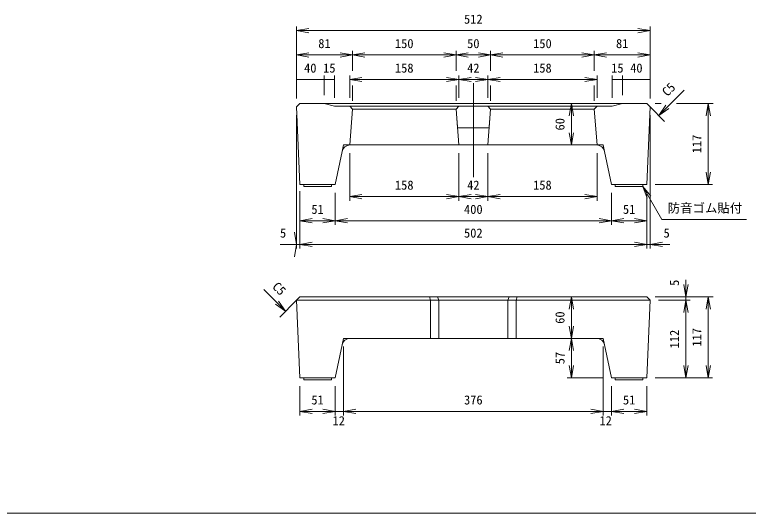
# Model space of a CAD drawing. Units: millimetres on the paper, scale 1:6. Extents: x 70 to 700, y 33 to 686.
# Drawn here: x 252.2 to 429.2, y 33.3 to 153.5 of the extents above; entities that cross this region are included whole.
import ezdxf
from ezdxf.enums import TextEntityAlignment as Align

# ---------------------------------------------------------------- set-up
doc = ezdxf.new("R2010")
doc.units = ezdxf.units.MM
doc.layers.add('シート4', color=4, linetype='Continuous', lineweight=18)
doc.styles.add('ＭＳ ゴシック-5.0-0.0', font='')
doc.styles.get('ＭＳ ゴシック-5.0-0.0').set_extended_font_data('ＭＳ ゴシック-5.0-0.0')

msp = doc.modelspace()

# ---------------------------------------------------------------- linework, layer by layer
at = {"layer": 'シート4'}
for p, q in [((320.149, 133.219), (320.149, 150.62)), ((405.482, 133.219), (405.482, 150.62)), ((320.149, 149.62), (323.103, 150.141)), ((320.149, 149.62), (323.103, 149.099)), ((320.149, 149.62), (405.482, 149.62)), ((405.482, 149.62), (402.527, 150.141)), ((405.482, 149.62), (402.527, 149.099)), ((320.149, 143.741), (323.103, 144.262)), ((320.149, 143.741), (323.103, 143.22)), ((320.149, 143.741), (333.649, 143.741)), ((333.649, 143.741), (330.694, 144.262)), ((333.649, 143.741), (330.694, 143.22)), ((333.649, 139.9), (333.649, 144.741)), ((333.649, 143.741), (336.603, 144.262)), ((333.649, 143.741), (336.603, 143.22)), ((358.649, 143.741), (333.649, 143.741)), ((358.649, 143.741), (355.694, 144.262)), ((358.649, 143.741), (355.694, 143.22)), ((358.649, 139.9), (358.649, 144.741)), ((358.649, 143.741), (361.603, 144.262)), ((358.649, 143.741), (361.603, 143.22)), ((366.982, 143.741), (358.649, 143.741)), ((366.982, 143.741), (364.027, 144.262)), ((366.982, 143.741), (364.027, 143.22)), ((366.982, 139.9), (366.982, 144.741)), ((366.982, 143.741), (369.936, 144.262)), ((366.982, 143.741), (369.936, 143.22)), ((391.982, 143.741), (366.982, 143.741)), ((391.982, 143.741), (389.027, 144.262)), ((391.982, 143.741), (389.027, 143.22)), ((391.982, 139.9), (391.982, 144.741)), ((391.982, 143.741), (394.936, 144.262)), ((391.982, 143.741), (394.936, 143.22)), ((391.982, 143.741), (405.482, 143.741)), ((405.482, 143.741), (402.527, 144.262)), ((405.482, 143.741), (402.527, 143.22)), ((326.815, 134.053), (326.815, 138.834)), ((329.315, 133.386), (329.315, 138.834)), ((332.982, 133.386), (332.982, 138.834)), ((332.982, 137.834), (335.936, 138.355)), ((359.315, 137.834), (356.361, 138.355)), ((359.315, 133.386), (359.315, 138.834)), ((359.315, 137.834), (362.27, 138.355)), ((366.315, 137.834), (363.361, 138.355)), ((366.315, 133.386), (366.315, 138.834)), ((366.315, 137.834), (369.27, 138.355)), ((392.649, 137.834), (389.694, 138.355)), ((392.649, 133.386), (392.649, 138.834)), ((396.315, 133.386), (396.315, 138.834)), ((398.815, 134.053), (398.815, 138.834)), ((320.149, 137.834), (326.815, 137.834)), ((326.815, 137.834), (329.315, 137.834)), ((332.982, 137.834), (335.936, 137.313)), ((359.315, 137.834), (332.982, 137.834)), ((333.649, 132.719), (333.649, 136.387)), ((359.315, 137.834), (356.361, 137.313)), ((358.649, 132.719), (358.649, 136.387)), ((359.315, 137.834), (362.27, 137.313)), ((359.315, 137.834), (366.315, 137.834)), ((362.815, 114.276), (362.815, 136.93)), ((366.315, 137.834), (363.361, 137.313)), ((366.315, 137.834), (369.27, 137.313)), ((366.315, 137.834), (392.649, 137.834)), ((366.982, 132.719), (366.982, 136.387)), ((392.649, 137.834), (389.694, 137.313)), ((391.982, 132.719), (391.982, 136.387)), ((398.815, 137.834), (396.315, 137.834)), ((398.815, 137.834), (405.482, 137.834)), ((407.54, 129.162), (413.643, 135.265)), ((386.466, 132.053), (385.945, 129.098)), ((386.466, 132.053), (386.987, 129.098)), ((386.466, 132.053), (386.466, 122.053)), ((405.482, 131.219), (408.954, 127.747)), ((406.649, 132.053), (408.152, 132.053)), ((407.54, 129.162), (409.261, 131.619)), ((411.817, 132.053), (420.641, 132.053)), ((419.49, 132.053), (418.969, 129.098)), ((419.49, 132.053), (420.011, 129.098)), ((419.49, 132.053), (419.49, 112.553)), ((320.149, 97.074), (320.149, 129.219)), ((405.482, 97.074), (405.482, 129.219)), ((407.54, 129.162), (409.997, 130.882)), ((386.466, 122.053), (385.945, 125.007)), ((386.466, 122.053), (386.987, 125.007)), ((331.482, 122.053), (331.148, 120.465)), ((333.107, 122.053), (331.482, 122.053)), ((392.524, 122.053), (394.149, 122.053)), ((394.149, 122.053), (394.483, 120.465)), ((332.982, 108.621), (332.982, 120.053)), ((359.315, 108.621), (359.315, 120.053)), ((366.315, 108.621), (366.315, 120.053)), ((392.649, 108.621), (392.649, 120.053)), ((419.49, 112.553), (418.969, 115.507)), ((419.49, 112.553), (420.011, 115.507)), ((403.732, 112.053), (405.66, 109.755)), ((403.732, 112.053), (404.758, 109.234)), ((403.732, 112.053), (408.324, 104.099)), ((406.649, 112.553), (420.49, 112.553)), ((320.982, 97.074), (320.982, 110.886)), ((329.482, 102.789), (329.482, 110.553)), ((332.982, 109.621), (335.936, 110.142)), ((359.315, 109.621), (356.361, 110.142)), ((359.315, 109.621), (362.27, 110.142)), ((366.315, 109.621), (363.361, 110.142)), ((366.315, 109.621), (369.27, 110.142)), ((392.649, 109.621), (389.694, 110.142)), ((396.149, 102.789), (396.149, 110.553)), ((404.649, 97.074), (404.649, 110.886)), ((332.982, 109.621), (335.936, 109.101)), ((359.315, 109.621), (332.982, 109.621)), ((359.315, 109.621), (356.361, 109.101)), ((359.315, 109.621), (362.27, 109.101)), ((359.315, 109.621), (366.315, 109.621)), ((362.815, 109.085), (362.815, 109.101)), ((366.315, 109.621), (363.361, 109.101)), ((366.315, 109.621), (369.27, 109.101)), ((392.649, 109.621), (366.315, 109.621)), ((392.649, 109.621), (389.694, 109.101)), ((320.982, 103.789), (323.936, 104.31)), ((320.982, 103.789), (323.936, 103.268)), ((320.982, 103.789), (329.482, 103.789)), ((329.482, 103.789), (326.527, 104.31)), ((329.482, 103.789), (326.527, 103.268)), ((329.482, 103.789), (332.436, 104.31)), ((329.482, 103.789), (332.436, 103.268)), ((329.482, 103.789), (396.149, 103.789)), ((396.149, 103.789), (393.194, 104.31)), ((396.149, 103.789), (393.194, 103.268)), ((396.149, 103.789), (399.103, 104.31)), ((396.149, 103.789), (399.103, 103.268)), ((396.149, 103.789), (404.649, 103.789)), ((404.649, 103.789), (401.694, 104.31)), ((404.649, 103.789), (401.694, 103.268)), ((428.694, 104.099), (408.324, 104.099)), ((320.149, 98.074), (319.628, 101.029)), ((320.149, 98.074), (316.168, 98.074)), ((320.149, 98.074), (319.628, 95.12)), ((320.149, 98.074), (320.982, 98.074)), ((320.982, 98.074), (323.936, 98.595)), ((320.982, 98.074), (323.936, 97.553)), ((320.982, 98.074), (404.649, 98.074)), ((404.649, 98.074), (401.694, 98.595)), ((404.649, 98.074), (401.694, 97.553)), ((405.482, 98.074), (404.649, 98.074)), ((405.482, 98.074), (408.436, 98.595)), ((405.482, 98.074), (408.436, 97.553)), ((405.482, 98.074), (410.205, 98.074)), ((414.093, 85.455), (414.093, 89.593)), ((317.522, 81.994), (312.267, 87.25)), ((414.093, 85.455), (413.572, 88.409)), ((414.093, 85.455), (414.614, 88.409)), ((386.466, 85.455), (385.945, 82.5)), ((386.466, 85.455), (386.987, 82.5)), ((386.466, 85.455), (386.466, 75.455)), ((406.649, 85.455), (420.641, 85.455)), ((414.093, 85.455), (414.093, 84.621)), ((419.49, 85.455), (418.969, 82.5)), ((419.49, 85.455), (420.011, 82.5)), ((419.49, 85.455), (419.49, 65.955)), ((317.522, 81.994), (315.064, 83.715)), ((317.522, 81.994), (315.801, 84.452)), ((320.149, 84.621), (316.108, 80.58)), ((407.482, 84.621), (415.093, 84.621)), ((414.093, 84.621), (413.572, 81.667)), ((414.093, 84.621), (414.614, 81.667)), ((414.093, 84.621), (414.093, 65.955)), ((386.466, 75.455), (385.945, 78.409)), ((386.466, 75.455), (386.987, 78.409)), ((331.482, 75.455), (331.148, 73.867)), ((333.107, 75.455), (331.482, 75.455)), ((386.466, 75.455), (385.945, 72.5)), ((386.466, 75.455), (386.987, 72.5)), ((386.466, 75.455), (386.466, 65.955)), ((392.524, 75.455), (394.149, 75.455)), ((394.149, 75.455), (394.483, 73.867)), ((331.482, 56.854), (331.482, 73.455)), ((394.149, 56.854), (394.149, 73.455)), ((386.466, 65.955), (385.945, 68.909)), ((386.466, 65.955), (386.987, 68.909)), ((414.093, 65.955), (413.572, 68.909)), ((414.093, 65.955), (414.614, 68.909)), ((419.49, 65.955), (418.969, 68.909)), ((419.49, 65.955), (420.011, 68.909)), ((385.466, 65.955), (394.149, 65.955)), ((406.649, 65.955), (420.49, 65.955)), ((320.982, 56.854), (320.982, 63.955)), ((329.482, 56.854), (329.482, 63.955)), ((396.149, 56.854), (396.149, 63.955)), ((404.649, 56.854), (404.649, 63.955)), ((320.982, 57.854), (323.936, 58.375)), ((320.982, 57.854), (323.936, 57.333)), ((320.982, 57.854), (329.482, 57.854)), ((329.482, 57.854), (326.527, 58.375)), ((329.482, 57.854), (326.527, 57.333)), ((329.482, 57.854), (331.482, 57.854)), ((331.482, 57.854), (334.436, 58.375)), ((331.482, 57.854), (331.846, 57.854)), ((331.482, 57.854), (334.436, 57.333)), ((331.482, 57.854), (394.149, 57.854)), ((394.149, 57.854), (391.194, 58.375)), ((394.149, 57.854), (391.194, 57.333)), ((394.149, 57.854), (396.149, 57.854)), ((396.149, 57.854), (399.103, 58.375)), ((396.149, 57.854), (396.24, 57.854)), ((396.149, 57.854), (399.103, 57.333)), ((396.149, 57.854), (404.649, 57.854)), ((404.649, 57.854), (401.694, 58.375)), ((404.649, 57.854), (401.694, 57.333))]:
    msp.add_line(p, q, dxfattribs=at)
at = {"layer": 'シート4', "color": 2}
for p, q in [((320.982, 132.053), (320.149, 131.219)), ((320.149, 131.219), (320.982, 112.553)), ((404.649, 132.053), (320.982, 132.053)), ((326.815, 132.053), (329.315, 131.386)), ((329.315, 131.386), (362.815, 131.386)), ((332.982, 131.386), (333.649, 130.719)), ((359.315, 131.386), (358.649, 130.719)), ((396.315, 131.386), (362.815, 131.386)), ((366.315, 131.386), (366.982, 130.719)), ((392.649, 131.386), (391.982, 130.719)), ((398.815, 132.053), (396.315, 131.386)), ((404.649, 132.053), (405.482, 131.219)), ((405.482, 131.219), (404.649, 112.553)), ((333.649, 130.719), (332.982, 122.053)), ((333.649, 130.719), (358.649, 130.719)), ((358.649, 130.719), (359.315, 122.053)), ((366.982, 130.719), (366.315, 122.053)), ((391.982, 130.719), (366.982, 130.719)), ((391.982, 130.719), (392.649, 122.053)), ((366.636, 126.219), (358.995, 126.219)), ((331.148, 120.465), (329.482, 112.553)), ((392.524, 122.053), (333.107, 122.053)), ((394.483, 120.465), (396.149, 112.553)), ((320.982, 112.553), (329.482, 112.553)), ((321.899, 112.053), (321.899, 112.553)), ((328.565, 112.053), (321.899, 112.053)), ((328.565, 112.053), (328.565, 112.553)), ((404.649, 112.553), (396.149, 112.553)), ((397.065, 112.053), (397.065, 112.553)), ((403.732, 112.053), (397.065, 112.053)), ((403.732, 112.053), (403.732, 112.553)), ((320.982, 85.455), (320.149, 84.621)), ((404.649, 85.455), (320.982, 85.455)), ((352.204, 85.455), (352.482, 84.621)), ((354.204, 85.455), (354.482, 84.621)), ((371.426, 85.455), (371.149, 84.621)), ((373.426, 85.455), (373.149, 84.621)), ((404.649, 85.455), (405.482, 84.621)), ((320.149, 84.621), (405.482, 84.621)), ((320.149, 84.621), (320.982, 65.955)), ((352.482, 84.621), (352.482, 75.455)), ((354.482, 84.621), (354.482, 75.455)), ((371.149, 84.621), (371.149, 75.455)), ((373.149, 84.621), (373.149, 75.455)), ((405.482, 84.621), (404.649, 65.955)), ((392.524, 75.455), (333.107, 75.455)), ((331.148, 73.867), (329.482, 65.955)), ((394.483, 73.867), (396.149, 65.955)), ((320.982, 65.955), (329.482, 65.955)), ((321.899, 65.455), (321.899, 65.955)), ((328.565, 65.455), (328.565, 65.955)), ((404.649, 65.955), (396.149, 65.955)), ((397.065, 65.455), (397.065, 65.955)), ((403.732, 65.455), (403.732, 65.955)), ((328.565, 65.455), (321.899, 65.455)), ((403.732, 65.455), (397.065, 65.455)), ((75.152, 33.285), (699.902, 33.285))]:
    msp.add_line(p, q, dxfattribs=at)
at = {"layer": 'シート4', "color": 9}
for p, q in [((320.982, 132.053), (320.149, 131.219)), ((320.149, 131.219), (320.982, 112.553)), ((326.815, 132.053), (320.982, 132.053)), ((329.315, 131.386), (326.815, 132.053)), ((332.982, 131.386), (329.315, 131.386)), ((333.649, 130.719), (332.982, 131.386)), ((358.649, 130.719), (359.315, 131.386)), ((359.315, 131.386), (366.315, 131.386)), ((366.315, 131.386), (366.982, 130.719)), ((391.982, 130.719), (392.649, 131.386)), ((392.649, 131.386), (396.315, 131.386)), ((396.315, 131.386), (398.815, 132.053)), ((398.815, 132.053), (404.649, 132.053)), ((404.649, 132.053), (405.482, 131.219)), ((405.482, 131.219), (404.649, 112.553)), ((332.982, 122.053), (333.649, 130.719)), ((358.995, 126.219), (358.649, 130.719)), ((366.982, 130.719), (366.636, 126.219)), ((392.649, 122.053), (391.982, 130.719)), ((366.636, 126.219), (358.995, 126.219)), ((329.482, 112.553), (331.148, 120.465)), ((331.148, 120.465), (331.246, 120.791)), ((331.246, 120.791), (331.398, 121.096)), ((331.398, 121.096), (331.6, 121.37)), ((331.6, 121.37), (331.845, 121.607)), ((331.845, 121.607), (332.127, 121.798)), ((332.127, 121.798), (332.438, 121.938)), ((332.438, 121.938), (332.767, 122.024)), ((332.767, 122.024), (332.982, 122.053)), ((392.863, 122.024), (392.649, 122.053)), ((393.193, 121.938), (392.863, 122.024)), ((393.503, 121.798), (393.193, 121.938)), ((393.785, 121.607), (393.503, 121.798)), ((394.031, 121.37), (393.785, 121.607)), ((394.232, 121.096), (394.031, 121.37)), ((394.385, 120.791), (394.232, 121.096)), ((394.483, 120.465), (394.385, 120.791)), ((396.149, 112.553), (394.483, 120.465)), ((320.982, 112.553), (329.482, 112.553)), ((404.649, 112.553), (396.149, 112.553))]:
    msp.add_line(p, q, dxfattribs=at)
at = {"layer": 'シート4', "color": 7}
for p, q in [((321.899, 112.053), (321.899, 112.553)), ((321.899, 112.553), (328.565, 112.553)), ((328.565, 112.053), (321.899, 112.053)), ((328.565, 112.553), (328.565, 112.053)), ((397.065, 112.053), (397.065, 112.553)), ((397.065, 112.553), (403.732, 112.553)), ((403.732, 112.053), (397.065, 112.053)), ((403.732, 112.553), (403.732, 112.053)), ((321.899, 65.455), (321.899, 65.955)), ((321.899, 65.955), (328.565, 65.955)), ((328.565, 65.955), (328.565, 65.455)), ((397.065, 65.455), (397.065, 65.955)), ((397.065, 65.955), (403.732, 65.955)), ((403.732, 65.955), (403.732, 65.455)), ((328.565, 65.455), (321.899, 65.455)), ((403.732, 65.455), (397.065, 65.455))]:
    msp.add_line(p, q, dxfattribs=at)
at = {"layer": 'シート4', "color": 2}
for centre, start, end in [((333.105, 120.053), 90, 168.11134), ((392.526, 120.053), 11.88866, 90), ((333.105, 73.455), 90, 168.11134), ((392.526, 73.455), 11.88866, 90)]:
    msp.add_arc(centre, 2, start, end, dxfattribs=at)

# ---------------------------------------------------------------- texts
at = {"layer": 'シート4', "color": 7, "style": 'ＭＳ ゴシック-5.0-0.0'}
for s, p in [('512', (360.565, 150.62)), ('81', (325.399, 144.741)), ('150', (343.899, 144.741)), ('50', (361.315, 144.741)), ('150', (377.232, 144.741)), ('81', (397.232, 144.741)), ('40', (321.982, 138.834)), ('15', (326.565, 138.834)), ('158', (343.899, 138.834)), ('42', (361.315, 138.834)), ('158', (377.232, 138.834)), ('15', (396.065, 138.834)), ('40', (400.649, 138.834)), ('158', (343.899, 110.621)), ('42', (361.315, 110.621)), ('158', (377.232, 110.621)), ('防音ゴム貼付', (409.694, 105.099)), ('51', (323.732, 104.789)), ('400', (360.565, 104.789)), ('51', (398.899, 104.789)), ('5', (316.168, 99.074)), ('502', (360.565, 99.074)), ('5', (408.705, 99.074)), ('51', (323.732, 58.854)), ('376', (360.565, 58.854)), ('51', (398.899, 58.854)), ('12', (328.846, 53.854)), ('12', (393.24, 53.854))]:
    msp.add_text(s, height=2.199, dxfattribs=at).set_placement(p, align=Align.BOTTOM_LEFT)
for s, rotation, p in [('C5', 45, (410.108, 133.144)), ('60', 90, (385.466, 125.553)), ('117', 90, (418.49, 120.053)), ('C5', 315, (313.681, 87.25)), ('5', 90, (413.093, 88.093)), ('60', 90, (385.466, 78.955)), ('112', 90, (413.093, 73.038)), ('117', 90, (418.49, 73.455)), ('57', 90, (385.466, 69.205))]:
    msp.add_text(s, height=2.199, rotation=rotation, dxfattribs=at).set_placement(p, align=Align.BOTTOM_LEFT)

doc.saveas('drawing.dxf')
